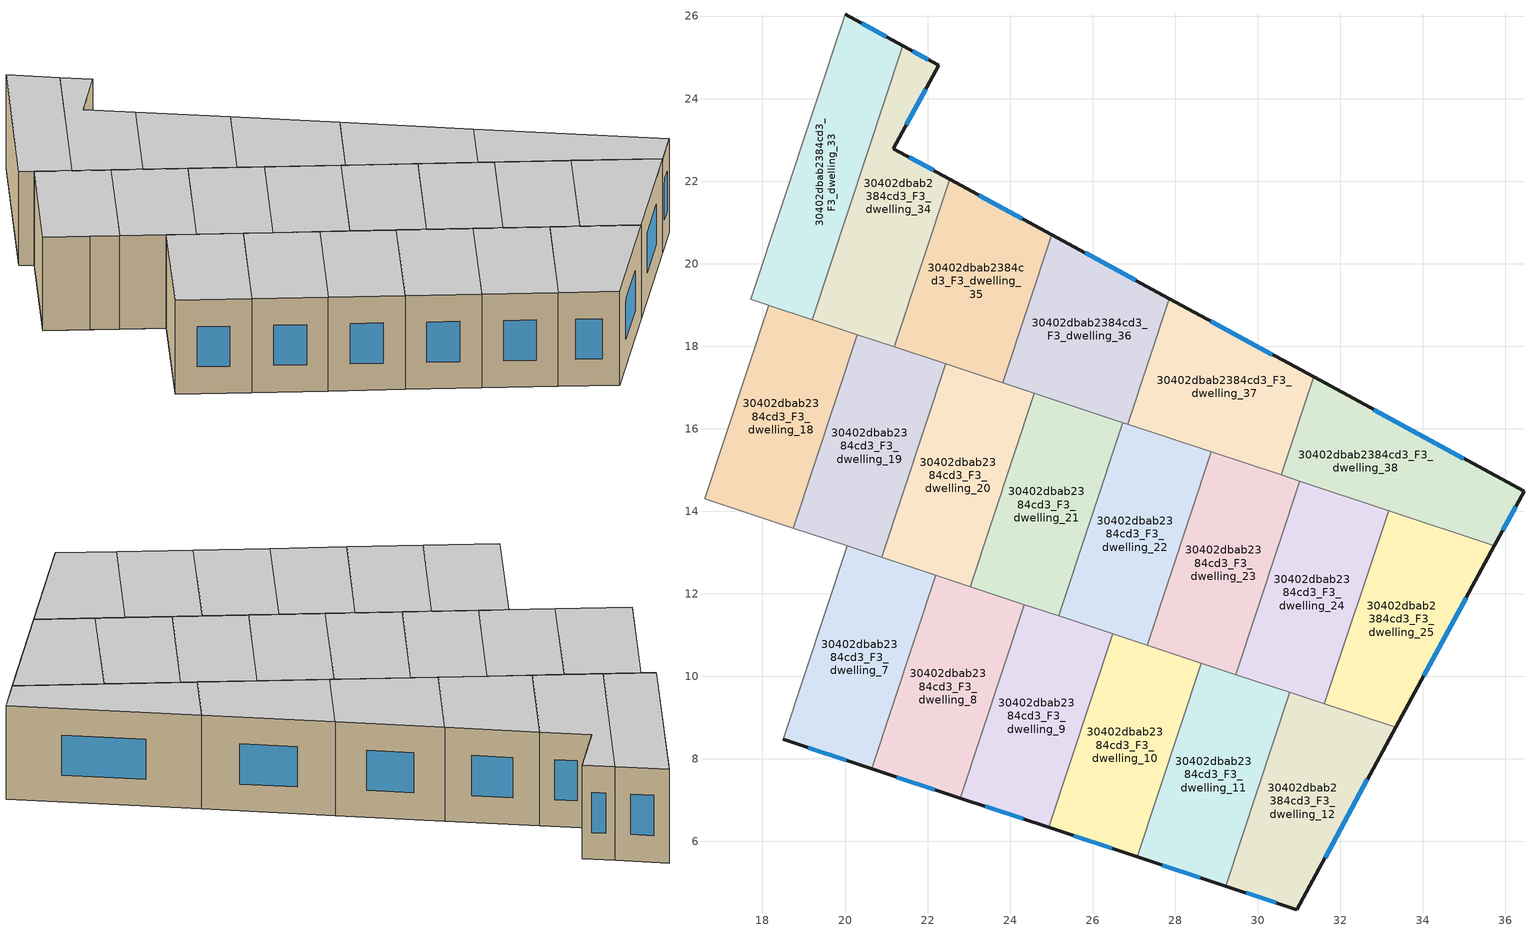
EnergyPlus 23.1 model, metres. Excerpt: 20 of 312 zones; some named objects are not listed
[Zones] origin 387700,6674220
30402dbab2384cd3_F3_dwelling_10
 floor to 30402dbab2384cd3_F2_dwelling_10 (EU_floor_Construction): 28.63,10.32 27.08,5.63 24.94,6.34 26.49,11.03 z9
 wall outside (EU_wall_Construction): 24.94,6.34 27.08,5.63 z9:12
 wall to 30402dbab2384cd3_F3_dwelling_9 (EU_wall_Construction): 26.49,11.03 24.94,6.34 z9:12
 wall to 30402dbab2384cd3_F3_dwelling_11 (EU_wall_Construction): 27.08,5.63 28.63,10.32 z9:12
 wall to 30402dbab2384cd3_F3_dwelling_23 (EU_wall_Construction): 28.63,10.32 27.33,10.75 z9:12
 wall to 30402dbab2384cd3_F3_dwelling_22 (EU_wall_Construction): 27.33,10.75 26.49,11.03 z9:12
 window (EU_Window_Construction): 25.55,6.14 26.47,5.83 z9.86:11.14
 ceiling to 30402dbab2384cd3_F4_dwelling_10 (EU_floor_Construction): 27.08,5.63 28.63,10.32 26.49,11.03 24.94,6.34 z12
30402dbab2384cd3_F3_dwelling_11
 floor to 30402dbab2384cd3_F2_dwelling_11 (EU_floor_Construction): 30.78,9.61 29.23,4.92 27.08,5.63 28.63,10.32 z9
 wall outside (EU_wall_Construction): 27.08,5.63 29.23,4.92 z9:12
 wall to 30402dbab2384cd3_F3_dwelling_12 (EU_wall_Construction): 29.23,4.92 30.78,9.61 z9:12
 wall to 30402dbab2384cd3_F3_dwelling_24 (EU_wall_Construction): 30.78,9.61 29.47,10.04 z9:12
 wall to 30402dbab2384cd3_F3_dwelling_23 (EU_wall_Construction): 29.47,10.04 28.63,10.32 z9:12
 window (EU_Window_Construction): 27.69,5.43 28.61,5.12 z9.86:11.14
 ceiling to 30402dbab2384cd3_F4_dwelling_11 (EU_floor_Construction): 29.23,4.92 30.78,9.61 28.63,10.32 27.08,5.63 z12
30402dbab2384cd3_F3_dwelling_12
 floor to 30402dbab2384cd3_F2_dwelling_12 (EU_floor_Construction): 33.34,8.76 30.95,4.35 29.23,4.92 30.78,9.61 z9
 wall outside (EU_wall_Construction): 29.23,4.92 30.95,4.35 33.34,8.76 z9:12
 wall to 30402dbab2384cd3_F3_dwelling_25 (EU_wall_Construction): 33.34,8.76 31.62,9.33 z9:12
 wall to 30402dbab2384cd3_F3_dwelling_24 (EU_wall_Construction): 31.62,9.33 30.78,9.61 z9:12
 window (EU_Window_Construction): 31.63,5.61 32.66,7.5 / 29.72,4.76 30.46,4.51 z9.86:11.14
 ceiling to 30402dbab2384cd3_F4_dwelling_12 (EU_floor_Construction): 30.95,4.35 33.34,8.76 30.78,9.61 29.23,4.92 z12
30402dbab2384cd3_F3_dwelling_18
 floor to 30402dbab2384cd3_F2_dwelling_18 (EU_floor_Construction): 20.29,18.28 18.74,13.59 16.59,14.3 18.15,18.99 z9
 wall to 30402dbab2384cd3_F3_dwelling_17 (EU_wall_Construction): 18.15,18.99 16.59,14.3 z9:12
 wall to 30402dbab2384cd3_F3_dwelling_19 (EU_wall_Construction): 18.74,13.59 20.29,18.28 z9:12
 wall to 30402dbab2384cd3_F3_dwelling_34 (EU_wall_Construction): 20.29,18.28 19.2,18.64 z9:12
 wall to 30402dbab2384cd3_F3_dwelling_5 (EU_wall_Construction): 16.59,14.3 17.91,13.87 z9:12
 wall to 30402dbab2384cd3_F3_dwelling_33 (EU_wall_Construction): 19.2,18.64 18.15,18.99 z9:12
 wall to 30402dbab2384cd3_F3_dwelling_6 (EU_wall_Construction): 17.91,13.87 18.74,13.59 z9:12
 ceiling to 30402dbab2384cd3_F4_dwelling_18 (EU_floor_Construction): 18.74,13.59 20.29,18.28 18.15,18.99 16.59,14.3 z12
30402dbab2384cd3_F3_dwelling_19
 floor to 30402dbab2384cd3_F2_dwelling_19 (EU_floor_Construction): 22.44,17.57 20.89,12.88 18.74,13.59 20.29,18.28 z9
 wall to 30402dbab2384cd3_F3_dwelling_20 (EU_wall_Construction): 20.89,12.88 22.44,17.57 z9:12
 wall to 30402dbab2384cd3_F3_dwelling_35 (EU_wall_Construction): 22.44,17.57 21.19,17.98 z9:12
 wall to 30402dbab2384cd3_F3_dwelling_6 (EU_wall_Construction): 18.74,13.59 20.05,13.16 z9:12
 wall to 30402dbab2384cd3_F3_dwelling_34 (EU_wall_Construction): 21.19,17.98 20.29,18.28 z9:12
 wall to 30402dbab2384cd3_F3_dwelling_7 (EU_wall_Construction): 20.05,13.16 20.89,12.88 z9:12
 ceiling to 30402dbab2384cd3_F4_dwelling_19 (EU_floor_Construction): 20.89,12.88 22.44,17.57 20.29,18.28 18.74,13.59 z12
30402dbab2384cd3_F3_dwelling_20
 floor to 30402dbab2384cd3_F2_dwelling_20 (EU_floor_Construction): 24.59,16.86 23.03,12.17 20.89,12.88 22.44,17.57 z9
 wall to 30402dbab2384cd3_F3_dwelling_21 (EU_wall_Construction): 23.03,12.17 24.59,16.86 z9:12
 wall to 30402dbab2384cd3_F3_dwelling_36 (EU_wall_Construction): 24.59,16.86 23.82,17.11 z9:12
 wall to 30402dbab2384cd3_F3_dwelling_7 (EU_wall_Construction): 20.89,12.88 22.2,12.45 z9:12
 wall to 30402dbab2384cd3_F3_dwelling_35 (EU_wall_Construction): 23.82,17.11 22.44,17.57 z9:12
 wall to 30402dbab2384cd3_F3_dwelling_8 (EU_wall_Construction): 22.2,12.45 23.03,12.17 z9:12
 ceiling to 30402dbab2384cd3_F4_dwelling_20 (EU_floor_Construction): 23.03,12.17 24.59,16.86 22.44,17.57 20.89,12.88 z12
30402dbab2384cd3_F3_dwelling_21
 floor to 30402dbab2384cd3_F2_dwelling_21 (EU_floor_Construction): 26.73,16.15 25.18,11.46 23.03,12.17 24.59,16.86 z9
 wall to 30402dbab2384cd3_F3_dwelling_22 (EU_wall_Construction): 25.18,11.46 26.73,16.15 z9:12
 wall to 30402dbab2384cd3_F3_dwelling_8 (EU_wall_Construction): 23.03,12.17 24.34,11.74 z9:12
 wall to 30402dbab2384cd3_F3_dwelling_36 (EU_wall_Construction): 26.73,16.15 24.59,16.86 z9:12
 wall to 30402dbab2384cd3_F3_dwelling_9 (EU_wall_Construction): 24.34,11.74 25.18,11.46 z9:12
 ceiling to 30402dbab2384cd3_F4_dwelling_21 (EU_floor_Construction): 25.18,11.46 26.73,16.15 24.59,16.86 23.03,12.17 z12
30402dbab2384cd3_F3_dwelling_22
 floor to 30402dbab2384cd3_F2_dwelling_22 (EU_floor_Construction): 28.88,15.44 27.33,10.75 25.18,11.46 26.73,16.15 z9
 wall to 30402dbab2384cd3_F3_dwelling_23 (EU_wall_Construction): 27.33,10.75 28.88,15.44 z9:12
 wall to 30402dbab2384cd3_F3_dwelling_37 (EU_wall_Construction): 28.88,15.44 26.85,16.11 z9:12
 wall to 30402dbab2384cd3_F3_dwelling_9 (EU_wall_Construction): 25.18,11.46 26.49,11.03 z9:12
 wall to 30402dbab2384cd3_F3_dwelling_36 (EU_wall_Construction): 26.85,16.11 26.73,16.15 z9:12
 ceiling to 30402dbab2384cd3_F4_dwelling_22 (EU_floor_Construction): 27.33,10.75 28.88,15.44 26.73,16.15 25.18,11.46 z12
30402dbab2384cd3_F3_dwelling_23
 floor to 30402dbab2384cd3_F2_dwelling_23 (EU_floor_Construction): 31.03,14.73 29.47,10.04 27.33,10.75 28.88,15.44 z9
 wall to 30402dbab2384cd3_F3_dwelling_24 (EU_wall_Construction): 29.47,10.04 31.03,14.73 z9:12
 wall to 30402dbab2384cd3_F3_dwelling_38 (EU_wall_Construction): 31.03,14.73 30.57,14.88 z9:12
 wall to 30402dbab2384cd3_F3_dwelling_37 (EU_wall_Construction): 30.57,14.88 28.88,15.44 z9:12
 ceiling to 30402dbab2384cd3_F4_dwelling_23 (EU_floor_Construction): 29.47,10.04 31.03,14.73 28.88,15.44 27.33,10.75 z12
30402dbab2384cd3_F3_dwelling_24
 floor to 30402dbab2384cd3_F2_dwelling_24 (EU_floor_Construction): 33.17,14.02 31.62,9.33 29.47,10.04 31.03,14.73 z9
 wall to 30402dbab2384cd3_F3_dwelling_25 (EU_wall_Construction): 31.62,9.33 33.17,14.02 z9:12
 wall to 30402dbab2384cd3_F3_dwelling_38 (EU_wall_Construction): 33.17,14.02 31.03,14.73 z9:12
 ceiling to 30402dbab2384cd3_F4_dwelling_24 (EU_floor_Construction): 31.62,9.33 33.17,14.02 31.03,14.73 29.47,10.04 z12
30402dbab2384cd3_F3_dwelling_25
 floor to 30402dbab2384cd3_F2_dwelling_25 (EU_floor_Construction): 35.74,13.17 33.34,8.76 31.62,9.33 33.17,14.02 z9
 wall outside (EU_wall_Construction): 33.34,8.76 35.74,13.17 z9:12
 wall to 30402dbab2384cd3_F3_dwelling_38 (EU_wall_Construction): 35.74,13.17 33.17,14.02 z9:12
 window (EU_Window_Construction): 34.03,10.02 35.06,11.91 z9.86:11.14
 ceiling to 30402dbab2384cd3_F4_dwelling_25 (EU_floor_Construction): 33.34,8.76 35.74,13.17 33.17,14.02 31.62,9.33 z12
30402dbab2384cd3_F3_dwelling_33
 floor to 30402dbab2384cd3_F2_dwelling_33 (EU_floor_Construction): 21.4,25.28 19.2,18.64 17.72,19.13 20,26.04 z9
 wall outside (EU_wall_Construction): 21.4,25.28 20,26.04 z9:12
 wall to 30402dbab2384cd3_F3_dwelling_32 (EU_wall_Construction): 20,26.04 17.72,19.13 z9:12
 wall to 30402dbab2384cd3_F3_dwelling_34 (EU_wall_Construction): 19.2,18.64 21.4,25.28 z9:12
 wall to 30402dbab2384cd3_F3_dwelling_17 (EU_wall_Construction): 17.72,19.13 18.15,18.99 z9:12
 window (EU_Window_Construction): 21,25.5 20.4,25.82 z9.86:11.14
 ceiling to 30402dbab2384cd3_F4_dwelling_33 (EU_floor_Construction): 19.2,18.64 21.4,25.28 20,26.04 17.72,19.13 z12
30402dbab2384cd3_F3_dwelling_34
 floor to 30402dbab2384cd3_F2_dwelling_34 (EU_floor_Construction): 22.27,24.81 21.17,22.79 22.53,22.05 21.19,17.98 19.2,18.64 21.4,25.28 z9
 wall outside (EU_wall_Construction): 22.53,22.05 21.17,22.79 22.27,24.81 21.4,25.28 z9:12
 wall to 30402dbab2384cd3_F3_dwelling_35 (EU_wall_Construction): 21.19,17.98 22.53,22.05 z9:12
 window (EU_Window_Construction): 22.02,24.94 21.65,25.15 / 21.48,23.37 21.95,24.23 / 22.14,22.26 21.56,22.58 z9.86:11.14
 ceiling to 30402dbab2384cd3_F4_dwelling_34 (EU_floor_Construction): 21.19,17.98 22.53,22.05 21.17,22.79 22.27,24.81 21.4,25.28 19.2,18.64 z12
30402dbab2384cd3_F3_dwelling_35
 floor to 30402dbab2384cd3_F2_dwelling_35 (EU_floor_Construction): 25.01,20.7 23.82,17.11 21.19,17.98 22.53,22.05 z9
 wall outside (EU_wall_Construction): 25.01,20.7 22.53,22.05 z9:12
 wall to 30402dbab2384cd3_F3_dwelling_36 (EU_wall_Construction): 23.82,17.11 25.01,20.7 z9:12
 window (EU_Window_Construction): 24.3,21.09 23.24,21.66 z9.86:11.14
 ceiling to 30402dbab2384cd3_F4_dwelling_35 (EU_floor_Construction): 23.82,17.11 25.01,20.7 22.53,22.05 21.19,17.98 z12
30402dbab2384cd3_F3_dwelling_36
 floor to 30402dbab2384cd3_F2_dwelling_36 (EU_floor_Construction): 27.86,19.15 26.85,16.11 23.82,17.11 25.01,20.7 z9
 wall outside (EU_wall_Construction): 27.86,19.15 25.01,20.7 z9:12
 wall to 30402dbab2384cd3_F3_dwelling_37 (EU_wall_Construction): 26.85,16.11 27.86,19.15 z9:12
 window (EU_Window_Construction): 27.05,19.59 25.82,20.26 z9.86:11.14
 ceiling to 30402dbab2384cd3_F4_dwelling_36 (EU_floor_Construction): 26.85,16.11 27.86,19.15 25.01,20.7 23.82,17.11 z12
30402dbab2384cd3_F3_dwelling_37
 floor to 30402dbab2384cd3_F2_dwelling_37 (EU_floor_Construction): 31.35,17.25 30.57,14.88 26.85,16.11 27.86,19.15 z9
 wall outside (EU_wall_Construction): 31.35,17.25 27.86,19.15 z9:12
 wall to 30402dbab2384cd3_F3_dwelling_38 (EU_wall_Construction): 30.57,14.88 31.35,17.25 z9:12
 window (EU_Window_Construction): 30.36,17.8 28.86,18.61 z9.86:11.14
 ceiling to 30402dbab2384cd3_F4_dwelling_37 (EU_floor_Construction): 30.57,14.88 31.35,17.25 27.86,19.15 26.85,16.11 z12
30402dbab2384cd3_F3_dwelling_38
 floor to 30402dbab2384cd3_F2_dwelling_38 (EU_floor_Construction): 36.46,14.48 35.74,13.17 30.57,14.88 31.35,17.25 z9
 wall outside (EU_wall_Construction): 35.74,13.17 36.46,14.48 31.35,17.25 z9:12
 window (EU_Window_Construction): 35,15.28 32.81,16.46 / 35.94,13.54 36.25,14.11 z9.86:11.14
 ceiling to 30402dbab2384cd3_F4_dwelling_38 (EU_floor_Construction): 35.74,13.17 36.46,14.48 31.35,17.25 30.57,14.88 z12
30402dbab2384cd3_F3_dwelling_7
 floor to 30402dbab2384cd3_F2_dwelling_7 (EU_floor_Construction): 22.2,12.45 20.65,7.76 18.5,8.47 20.05,13.16 z9
 wall outside (EU_wall_Construction): 18.5,8.47 20.65,7.76 z9:12
 wall to 30402dbab2384cd3_F3_dwelling_6 (EU_wall_Construction): 20.05,13.16 18.5,8.47 z9:12
 wall to 30402dbab2384cd3_F3_dwelling_8 (EU_wall_Construction): 20.65,7.76 22.2,12.45 z9:12
 window (EU_Window_Construction): 19.11,8.27 20.03,7.96 z9.86:11.14
 ceiling to 30402dbab2384cd3_F4_dwelling_7 (EU_floor_Construction): 20.65,7.76 22.2,12.45 20.05,13.16 18.5,8.47 z12
30402dbab2384cd3_F3_dwelling_8
 floor to 30402dbab2384cd3_F2_dwelling_8 (EU_floor_Construction): 24.34,11.74 22.79,7.05 20.65,7.76 22.2,12.45 z9
 wall outside (EU_wall_Construction): 20.65,7.76 22.79,7.05 z9:12
 wall to 30402dbab2384cd3_F3_dwelling_9 (EU_wall_Construction): 22.79,7.05 24.34,11.74 z9:12
 window (EU_Window_Construction): 21.26,7.56 22.18,7.25 z9.86:11.14
 ceiling to 30402dbab2384cd3_F4_dwelling_8 (EU_floor_Construction): 22.79,7.05 24.34,11.74 22.2,12.45 20.65,7.76 z12
30402dbab2384cd3_F3_dwelling_9
 floor to 30402dbab2384cd3_F2_dwelling_9 (EU_floor_Construction): 26.49,11.03 24.94,6.34 22.79,7.05 24.34,11.74 z9
 wall outside (EU_wall_Construction): 22.79,7.05 24.94,6.34 z9:12
 window (EU_Window_Construction): 23.4,6.85 24.32,6.54 z9.86:11.14
 ceiling to 30402dbab2384cd3_F4_dwelling_9 (EU_floor_Construction): 24.94,6.34 26.49,11.03 24.34,11.74 22.79,7.05 z12
[Building]
EU S2 Campaign: North Axis=0; Terrain=City; Solar Distribution=FullExterior
[Site:Location]
Helsinki-Vantaa.AP: Latitude=60.317; Longitude=24.963; Time Zone=2; Elevation=54.6
[SizingPeriod:WeatherFileDays]
AnnualSizingPeriod: Begin Month=1; Begin Day of Month=1; End Month=12; End Day of Month=31; Day of Week for Start Day=Monday; Use Weather File Daylight Saving Period=No; Use Weather File Rain and Snow Indicators=No
[MATERIAL]
EU_InternalMass_Material: Roughness=MediumRough; Thickness=0.1; Conductivity=1; Density=1800; Specific Heat=900; Thermal Absorptance=0.9; Solar Absorptance=0.7; Visible Absorptance=0.7
[MATERIAL:NOMASS] Roughness=MediumRough; Thermal Absorptance=0.9; Solar Absorptance=0.7; Visible Absorptance=0.7
Name | Thermal Resistance
EU_wall_NoMass | 5.91765
EU_floor_NoMass | 6.2875
[WINDOWMATERIAL:SIMPLEGLAZINGSYSTEM]
EU_Window_SimpleGlazing: UFactor=0.994035; Solar Heat Gain Coefficient=0.7; Visible Transmittance=0.7
[CONSTRUCTION]
EU_wall_Construction: EU_wall_NoMass
EU_floor_Construction: EU_floor_NoMass
EU_Window_Construction: EU_Window_SimpleGlazing
EU_InternalMass_Construction: EU_InternalMass_Material
[ZONE] Type=1; Multiplier=1; Ceiling Height=autocalculate; Floor Area=autocalculate; Part of Total Floor Area=Yes
Name | Volume
30402dbab2384cd3_F3_dwelling_10; 30402dbab2384cd3_F3_dwelling_21 | 33.4922
30402dbab2384cd3_F3_dwelling_11 | 33.4937
30402dbab2384cd3_F3_dwelling_12 | 33.479
30402dbab2384cd3_F3_dwelling_18; 30402dbab2384cd3_F3_dwelling_22 | 33.498
30402dbab2384cd3_F3_dwelling_19 | 33.4863
30402dbab2384cd3_F3_dwelling_20; 30402dbab2384cd3_F3_dwelling_8 | 33.4856
30402dbab2384cd3_F3_dwelling_23; 30402dbab2384cd3_F3_dwelling_35 | 33.4849
30402dbab2384cd3_F3_dwelling_24 | 33.4907
30402dbab2384cd3_F3_dwelling_25 | 33.49
30402dbab2384cd3_F3_dwelling_33; 30402dbab2384cd3_F3_dwelling_37; 30402dbab2384cd3_F3_dwelling_7 | 33.4893
30402dbab2384cd3_F3_dwelling_34 | 33.4812
30402dbab2384cd3_F3_dwelling_36 | 33.4878
30402dbab2384cd3_F3_dwelling_38 | 33.4841
30402dbab2384cd3_F3_dwelling_9 | 33.4797
[INTERNALMASS] Construction=EU_InternalMass_Construction
Name | Zone or ZoneList | Surface Area
30402dbab2384cd3_F3_dwelling_7_EU_InternalMass | 30402dbab2384cd3_F3_dwelling_7 | 11.1632
30402dbab2384cd3_F3_dwelling_8_EU_InternalMass | 30402dbab2384cd3_F3_dwelling_8 | 11.1615
30402dbab2384cd3_F3_dwelling_9_EU_InternalMass | 30402dbab2384cd3_F3_dwelling_9 | 11.1598
30402dbab2384cd3_F3_dwelling_10_EU_InternalMass | 30402dbab2384cd3_F3_dwelling_10 | 11.1644
30402dbab2384cd3_F3_dwelling_11_EU_InternalMass | 30402dbab2384cd3_F3_dwelling_11 | 11.1645
30402dbab2384cd3_F3_dwelling_12_EU_InternalMass | 30402dbab2384cd3_F3_dwelling_12 | 11.1597
30402dbab2384cd3_F3_dwelling_18_EU_InternalMass | 30402dbab2384cd3_F3_dwelling_18 | 11.1657
30402dbab2384cd3_F3_dwelling_19_EU_InternalMass | 30402dbab2384cd3_F3_dwelling_19 | 11.1622
30402dbab2384cd3_F3_dwelling_20_EU_InternalMass | 30402dbab2384cd3_F3_dwelling_20 | 11.1621
30402dbab2384cd3_F3_dwelling_21_EU_InternalMass | 30402dbab2384cd3_F3_dwelling_21 | 11.1641
30402dbab2384cd3_F3_dwelling_22_EU_InternalMass | 30402dbab2384cd3_F3_dwelling_22 | 11.166
30402dbab2384cd3_F3_dwelling_23_EU_InternalMass | 30402dbab2384cd3_F3_dwelling_23 | 11.1617
30402dbab2384cd3_F3_dwelling_24_EU_InternalMass | 30402dbab2384cd3_F3_dwelling_24 | 11.1641
30402dbab2384cd3_F3_dwelling_25_EU_InternalMass | 30402dbab2384cd3_F3_dwelling_25 | 11.1634
30402dbab2384cd3_F3_dwelling_33_EU_InternalMass | 30402dbab2384cd3_F3_dwelling_33 | 11.1628
30402dbab2384cd3_F3_dwelling_34_EU_InternalMass | 30402dbab2384cd3_F3_dwelling_34 | 11.1604
30402dbab2384cd3_F3_dwelling_35_EU_InternalMass | 30402dbab2384cd3_F3_dwelling_35 | 11.1616
30402dbab2384cd3_F3_dwelling_36_EU_InternalMass | 30402dbab2384cd3_F3_dwelling_36 | 11.1622
30402dbab2384cd3_F3_dwelling_37_EU_InternalMass | 30402dbab2384cd3_F3_dwelling_37 | 11.1631
30402dbab2384cd3_F3_dwelling_38_EU_InternalMass | 30402dbab2384cd3_F3_dwelling_38 | 11.1617
[OTHEREQUIPMENT] Fuel Type=Electricity; Design Level Calculation Method=Watts/Area; Power per Zone Floor Area=1; Fraction Latent=0; Fraction Radiant=0; Fraction Lost=0; Carbon Dioxide Generation Rate=0; EndUse Subcategory=EU_Step8_InternalGains
Name | Zone or ZoneList or Space or SpaceList | Schedule
EU_Step8_InternalGain_30402dbab2384cd3_F3_dwelling_7_f000 | 30402dbab2384cd3_F3_dwelling_7 | EU_Step8_GainSchedule_30402dbab2384cd3_F3_dwelling_7_f000
EU_Step8_InternalGain_30402dbab2384cd3_F3_dwelling_8_f000 | 30402dbab2384cd3_F3_dwelling_8 | EU_Step8_GainSchedule_30402dbab2384cd3_F3_dwelling_8_f000
EU_Step8_InternalGain_30402dbab2384cd3_F3_dwelling_9_f000 | 30402dbab2384cd3_F3_dwelling_9 | EU_Step8_GainSchedule_30402dbab2384cd3_F3_dwelling_9_f000
EU_Step8_InternalGain_30402dbab2384cd3_F3_dwelling_10_f000 | 30402dbab2384cd3_F3_dwelling_10 | EU_Step8_GainSchedule_30402dbab2384cd3_F3_dwelling_10_f000
EU_Step8_InternalGain_30402dbab2384cd3_F3_dwelling_11_f000 | 30402dbab2384cd3_F3_dwelling_11 | EU_Step8_GainSchedule_30402dbab2384cd3_F3_dwelling_11_f000
EU_Step8_InternalGain_30402dbab2384cd3_F3_dwelling_12_f000 | 30402dbab2384cd3_F3_dwelling_12 | EU_Step8_GainSchedule_30402dbab2384cd3_F3_dwelling_12_f000
EU_Step8_InternalGain_30402dbab2384cd3_F3_dwelling_18_f000 | 30402dbab2384cd3_F3_dwelling_18 | EU_Step8_GainSchedule_30402dbab2384cd3_F3_dwelling_18_f000
EU_Step8_InternalGain_30402dbab2384cd3_F3_dwelling_19_f000 | 30402dbab2384cd3_F3_dwelling_19 | EU_Step8_GainSchedule_30402dbab2384cd3_F3_dwelling_19_f000
EU_Step8_InternalGain_30402dbab2384cd3_F3_dwelling_20_f000 | 30402dbab2384cd3_F3_dwelling_20 | EU_Step8_GainSchedule_30402dbab2384cd3_F3_dwelling_20_f000
EU_Step8_InternalGain_30402dbab2384cd3_F3_dwelling_21_f000 | 30402dbab2384cd3_F3_dwelling_21 | EU_Step8_GainSchedule_30402dbab2384cd3_F3_dwelling_21_f000
EU_Step8_InternalGain_30402dbab2384cd3_F3_dwelling_22_f000 | 30402dbab2384cd3_F3_dwelling_22 | EU_Step8_GainSchedule_30402dbab2384cd3_F3_dwelling_22_f000
EU_Step8_InternalGain_30402dbab2384cd3_F3_dwelling_23_f000 | 30402dbab2384cd3_F3_dwelling_23 | EU_Step8_GainSchedule_30402dbab2384cd3_F3_dwelling_23_f000
EU_Step8_InternalGain_30402dbab2384cd3_F3_dwelling_24_f000 | 30402dbab2384cd3_F3_dwelling_24 | EU_Step8_GainSchedule_30402dbab2384cd3_F3_dwelling_24_f000
EU_Step8_InternalGain_30402dbab2384cd3_F3_dwelling_25_f000 | 30402dbab2384cd3_F3_dwelling_25 | EU_Step8_GainSchedule_30402dbab2384cd3_F3_dwelling_25_f000
EU_Step8_InternalGain_30402dbab2384cd3_F3_dwelling_33_f000 | 30402dbab2384cd3_F3_dwelling_33 | EU_Step8_GainSchedule_30402dbab2384cd3_F3_dwelling_33_f000
EU_Step8_InternalGain_30402dbab2384cd3_F3_dwelling_34_f000 | 30402dbab2384cd3_F3_dwelling_34 | EU_Step8_GainSchedule_30402dbab2384cd3_F3_dwelling_34_f000
EU_Step8_InternalGain_30402dbab2384cd3_F3_dwelling_35_f000 | 30402dbab2384cd3_F3_dwelling_35 | EU_Step8_GainSchedule_30402dbab2384cd3_F3_dwelling_35_f000
EU_Step8_InternalGain_30402dbab2384cd3_F3_dwelling_36_f000 | 30402dbab2384cd3_F3_dwelling_36 | EU_Step8_GainSchedule_30402dbab2384cd3_F3_dwelling_36_f000
EU_Step8_InternalGain_30402dbab2384cd3_F3_dwelling_37_f000 | 30402dbab2384cd3_F3_dwelling_37 | EU_Step8_GainSchedule_30402dbab2384cd3_F3_dwelling_37_f000
EU_Step8_InternalGain_30402dbab2384cd3_F3_dwelling_38_f000 | 30402dbab2384cd3_F3_dwelling_38 | EU_Step8_GainSchedule_30402dbab2384cd3_F3_dwelling_38_f000
[ZONEVENTILATION:DESIGNFLOWRATE] Schedule=EU_AlwaysOn; Design Flow Rate Calculation Method=AirChanges/Hour; Air Changes per Hour=0.596421; Ventilation Type=Natural; Fan Pressure Rise=0; Fan Total Efficiency=1; Constant Term Coefficient=1; Temperature Term Coefficient=0; Velocity Term Coefficient=0; Velocity Squared Term Coefficient=0; Minimum Indoor Temperature=-100; Maximum Indoor Temperature=100; Delta Temperature=-100; Minimum Outdoor Temperature=-100; Maximum Outdoor Temperature=100; Maximum Wind Speed=40
Name | Zone or ZoneList or Space or SpaceList
EU_ConstantAir_30402dbab2384cd3_F3_dwelling_7 | 30402dbab2384cd3_F3_dwelling_7
EU_ConstantAir_30402dbab2384cd3_F3_dwelling_8 | 30402dbab2384cd3_F3_dwelling_8
EU_ConstantAir_30402dbab2384cd3_F3_dwelling_9 | 30402dbab2384cd3_F3_dwelling_9
EU_ConstantAir_30402dbab2384cd3_F3_dwelling_10 | 30402dbab2384cd3_F3_dwelling_10
EU_ConstantAir_30402dbab2384cd3_F3_dwelling_11 | 30402dbab2384cd3_F3_dwelling_11
EU_ConstantAir_30402dbab2384cd3_F3_dwelling_12 | 30402dbab2384cd3_F3_dwelling_12
EU_ConstantAir_30402dbab2384cd3_F3_dwelling_18 | 30402dbab2384cd3_F3_dwelling_18
EU_ConstantAir_30402dbab2384cd3_F3_dwelling_19 | 30402dbab2384cd3_F3_dwelling_19
EU_ConstantAir_30402dbab2384cd3_F3_dwelling_20 | 30402dbab2384cd3_F3_dwelling_20
EU_ConstantAir_30402dbab2384cd3_F3_dwelling_21 | 30402dbab2384cd3_F3_dwelling_21
EU_ConstantAir_30402dbab2384cd3_F3_dwelling_22 | 30402dbab2384cd3_F3_dwelling_22
EU_ConstantAir_30402dbab2384cd3_F3_dwelling_23 | 30402dbab2384cd3_F3_dwelling_23
EU_ConstantAir_30402dbab2384cd3_F3_dwelling_24 | 30402dbab2384cd3_F3_dwelling_24
EU_ConstantAir_30402dbab2384cd3_F3_dwelling_25 | 30402dbab2384cd3_F3_dwelling_25
EU_ConstantAir_30402dbab2384cd3_F3_dwelling_33 | 30402dbab2384cd3_F3_dwelling_33
EU_ConstantAir_30402dbab2384cd3_F3_dwelling_34 | 30402dbab2384cd3_F3_dwelling_34
EU_ConstantAir_30402dbab2384cd3_F3_dwelling_35 | 30402dbab2384cd3_F3_dwelling_35
EU_ConstantAir_30402dbab2384cd3_F3_dwelling_36 | 30402dbab2384cd3_F3_dwelling_36
EU_ConstantAir_30402dbab2384cd3_F3_dwelling_37 | 30402dbab2384cd3_F3_dwelling_37
EU_ConstantAir_30402dbab2384cd3_F3_dwelling_38 | 30402dbab2384cd3_F3_dwelling_38
[HVACTEMPLATE:ZONE:IDEALLOADSAIRSYSTEM] System Availability Schedule=EU_AlwaysOn; Maximum Heating Supply Air Temperature=50; Minimum Cooling Supply Air Temperature=13; Maximum Heating Supply Air Humidity Ratio=0.0156; Minimum Cooling Supply Air Humidity Ratio=0.0077; Heating Limit=NoLimit; Cooling Limit=NoLimit; Heating Availability Schedule=EU_AlwaysOn; Cooling Availability Schedule=EU_CoolingOff; Dehumidification Control Type=ConstantSensibleHeatRatio; Cooling Sensible Heat Ratio=0.7; Dehumidification Setpoint=60; Humidification Control Type=None; Humidification Setpoint=30; Outdoor Air Method=None; Outdoor Air Flow Rate per Person=0.00944; Outdoor Air Flow Rate per Zone Floor Area=0; Outdoor Air Flow Rate per Zone=0; Demand Controlled Ventilation Type=None; Outdoor Air Economizer Type=NoEconomizer; Heat Recovery Type=None; Sensible Heat Recovery Effectiveness=0.7; Latent Heat Recovery Effectiveness=0.65
Name | Template Thermostat
30402dbab2384cd3_F3_dwelling_7 | EU_HeatOnly_30402dbab2384cd3_F3_dwelling_7
30402dbab2384cd3_F3_dwelling_8 | EU_HeatOnly_30402dbab2384cd3_F3_dwelling_8
30402dbab2384cd3_F3_dwelling_9 | EU_HeatOnly_30402dbab2384cd3_F3_dwelling_9
30402dbab2384cd3_F3_dwelling_10 | EU_HeatOnly_30402dbab2384cd3_F3_dwelling_10
30402dbab2384cd3_F3_dwelling_11 | EU_HeatOnly_30402dbab2384cd3_F3_dwelling_11
30402dbab2384cd3_F3_dwelling_12 | EU_HeatOnly_30402dbab2384cd3_F3_dwelling_12
30402dbab2384cd3_F3_dwelling_18 | EU_HeatOnly_30402dbab2384cd3_F3_dwelling_18
30402dbab2384cd3_F3_dwelling_19 | EU_HeatOnly_30402dbab2384cd3_F3_dwelling_19
30402dbab2384cd3_F3_dwelling_20 | EU_HeatOnly_30402dbab2384cd3_F3_dwelling_20
30402dbab2384cd3_F3_dwelling_21 | EU_HeatOnly_30402dbab2384cd3_F3_dwelling_21
30402dbab2384cd3_F3_dwelling_22 | EU_HeatOnly_30402dbab2384cd3_F3_dwelling_22
30402dbab2384cd3_F3_dwelling_23 | EU_HeatOnly_30402dbab2384cd3_F3_dwelling_23
30402dbab2384cd3_F3_dwelling_24 | EU_HeatOnly_30402dbab2384cd3_F3_dwelling_24
30402dbab2384cd3_F3_dwelling_25 | EU_HeatOnly_30402dbab2384cd3_F3_dwelling_25
30402dbab2384cd3_F3_dwelling_33 | EU_HeatOnly_30402dbab2384cd3_F3_dwelling_33
30402dbab2384cd3_F3_dwelling_34 | EU_HeatOnly_30402dbab2384cd3_F3_dwelling_34
30402dbab2384cd3_F3_dwelling_35 | EU_HeatOnly_30402dbab2384cd3_F3_dwelling_35
30402dbab2384cd3_F3_dwelling_36 | EU_HeatOnly_30402dbab2384cd3_F3_dwelling_36
30402dbab2384cd3_F3_dwelling_37 | EU_HeatOnly_30402dbab2384cd3_F3_dwelling_37
30402dbab2384cd3_F3_dwelling_38 | EU_HeatOnly_30402dbab2384cd3_F3_dwelling_38
[SIZING:ZONE] Zone Cooling Design Supply Air Temperature Input Method=SupplyAirTemperature; Zone Cooling Design Supply Air Temperature=13; Zone Heating Design Supply Air Temperature Input Method=SupplyAirTemperature; Zone Heating Design Supply Air Temperature=50; Zone Cooling Design Supply Air Humidity Ratio=0.008; Zone Heating Design Supply Air Humidity Ratio=0.008; Cooling Design Air Flow Method=DesignDay; Cooling Design Air Flow Rate=0; Cooling Minimum Air Flow per Zone Floor Area=0.000762; Cooling Minimum Air Flow=0; Cooling Minimum Air Flow Fraction=0.2; Heating Design Air Flow Method=DesignDay; Heating Design Air Flow Rate=0; Heating Maximum Air Flow per Zone Floor Area=0.002032; Heating Maximum Air Flow=0.141576; Heating Maximum Air Flow Fraction=0.3; Account for Dedicated Outdoor Air System=No; Dedicated Outdoor Air System Control Strategy=NeutralSupplyAir; Dedicated Outdoor Air Low Setpoint Temperature for Design=autosize; Dedicated Outdoor Air High Setpoint Temperature for Design=autosize; Zone Load Sizing Method=Sensible Load Only No Latent Load; Zone Latent Cooling Design Supply Air Humidity Ratio Input Method=HumidityRatioDifference; Zone Cooling Design Supply Air Humidity Ratio Difference=0.005; Zone Latent Heating Design Supply Air Humidity Ratio Input Method=HumidityRatioDifference; Zone Humidification Design Supply Air Humidity Ratio Difference=0.005
30402dbab2384cd3_F3_dwelling_7; 30402dbab2384cd3_F3_dwelling_8; 30402dbab2384cd3_F3_dwelling_9; 30402dbab2384cd3_F3_dwelling_10; 30402dbab2384cd3_F3_dwelling_11; 30402dbab2384cd3_F3_dwelling_12; 30402dbab2384cd3_F3_dwelling_18; 30402dbab2384cd3_F3_dwelling_19; 30402dbab2384cd3_F3_dwelling_20; 30402dbab2384cd3_F3_dwelling_21; 30402dbab2384cd3_F3_dwelling_22; 30402dbab2384cd3_F3_dwelling_23; 30402dbab2384cd3_F3_dwelling_24; 30402dbab2384cd3_F3_dwelling_25; 30402dbab2384cd3_F3_dwelling_33; 30402dbab2384cd3_F3_dwelling_34; 30402dbab2384cd3_F3_dwelling_35; 30402dbab2384cd3_F3_dwelling_36; 30402dbab2384cd3_F3_dwelling_37; 30402dbab2384cd3_F3_dwelling_38
[SCHEDULE:CONSTANT]
Name | Hourly Value
EU_AlwaysOn | 1
EU_CoolingOff | 0
[SCHEDULE:FILE] Column Number=1; Rows to Skip at Top=0; Number of Hours of Data=8760; Column Separator=Comma; Interpolate to Timestep=No; Minutes per Item=60; Adjust Schedule for Daylight Savings=Yes
Name | File
EU_Step8_GainSchedule_30402dbab2384cd3_F3_dwelling_7_f000 | ../../schedules/30402dbab2384cd3/30402dbab2384cd3_F3_dwelling_7_f000_gain.csv
EU_Step8_GainSchedule_30402dbab2384cd3_F3_dwelling_8_f000 | ../../schedules/30402dbab2384cd3/30402dbab2384cd3_F3_dwelling_8_f000_gain.csv
EU_Step8_GainSchedule_30402dbab2384cd3_F3_dwelling_9_f000 | ../../schedules/30402dbab2384cd3/30402dbab2384cd3_F3_dwelling_9_f000_gain.csv
EU_Step8_GainSchedule_30402dbab2384cd3_F3_dwelling_10_f000 | ../../schedules/30402dbab2384cd3/30402dbab2384cd3_F3_dwelling_10_f000_gain.csv
EU_Step8_GainSchedule_30402dbab2384cd3_F3_dwelling_11_f000 | ../../schedules/30402dbab2384cd3/30402dbab2384cd3_F3_dwelling_11_f000_gain.csv
EU_Step8_GainSchedule_30402dbab2384cd3_F3_dwelling_12_f000 | ../../schedules/30402dbab2384cd3/30402dbab2384cd3_F3_dwelling_12_f000_gain.csv
EU_Step8_GainSchedule_30402dbab2384cd3_F3_dwelling_18_f000 | ../../schedules/30402dbab2384cd3/30402dbab2384cd3_F3_dwelling_18_f000_gain.csv
EU_Step8_GainSchedule_30402dbab2384cd3_F3_dwelling_19_f000 | ../../schedules/30402dbab2384cd3/30402dbab2384cd3_F3_dwelling_19_f000_gain.csv
EU_Step8_GainSchedule_30402dbab2384cd3_F3_dwelling_20_f000 | ../../schedules/30402dbab2384cd3/30402dbab2384cd3_F3_dwelling_20_f000_gain.csv
EU_Step8_GainSchedule_30402dbab2384cd3_F3_dwelling_21_f000 | ../../schedules/30402dbab2384cd3/30402dbab2384cd3_F3_dwelling_21_f000_gain.csv
EU_Step8_GainSchedule_30402dbab2384cd3_F3_dwelling_22_f000 | ../../schedules/30402dbab2384cd3/30402dbab2384cd3_F3_dwelling_22_f000_gain.csv
EU_Step8_GainSchedule_30402dbab2384cd3_F3_dwelling_23_f000 | ../../schedules/30402dbab2384cd3/30402dbab2384cd3_F3_dwelling_23_f000_gain.csv
EU_Step8_GainSchedule_30402dbab2384cd3_F3_dwelling_24_f000 | ../../schedules/30402dbab2384cd3/30402dbab2384cd3_F3_dwelling_24_f000_gain.csv
EU_Step8_GainSchedule_30402dbab2384cd3_F3_dwelling_25_f000 | ../../schedules/30402dbab2384cd3/30402dbab2384cd3_F3_dwelling_25_f000_gain.csv
EU_Step8_GainSchedule_30402dbab2384cd3_F3_dwelling_33_f000 | ../../schedules/30402dbab2384cd3/30402dbab2384cd3_F3_dwelling_33_f000_gain.csv
EU_Step8_GainSchedule_30402dbab2384cd3_F3_dwelling_34_f000 | ../../schedules/30402dbab2384cd3/30402dbab2384cd3_F3_dwelling_34_f000_gain.csv
EU_Step8_GainSchedule_30402dbab2384cd3_F3_dwelling_35_f000 | ../../schedules/30402dbab2384cd3/30402dbab2384cd3_F3_dwelling_35_f000_gain.csv
EU_Step8_GainSchedule_30402dbab2384cd3_F3_dwelling_36_f000 | ../../schedules/30402dbab2384cd3/30402dbab2384cd3_F3_dwelling_36_f000_gain.csv
EU_Step8_GainSchedule_30402dbab2384cd3_F3_dwelling_37_f000 | ../../schedules/30402dbab2384cd3/30402dbab2384cd3_F3_dwelling_37_f000_gain.csv
EU_Step8_GainSchedule_30402dbab2384cd3_F3_dwelling_38_f000 | ../../schedules/30402dbab2384cd3/30402dbab2384cd3_F3_dwelling_38_f000_gain.csv
